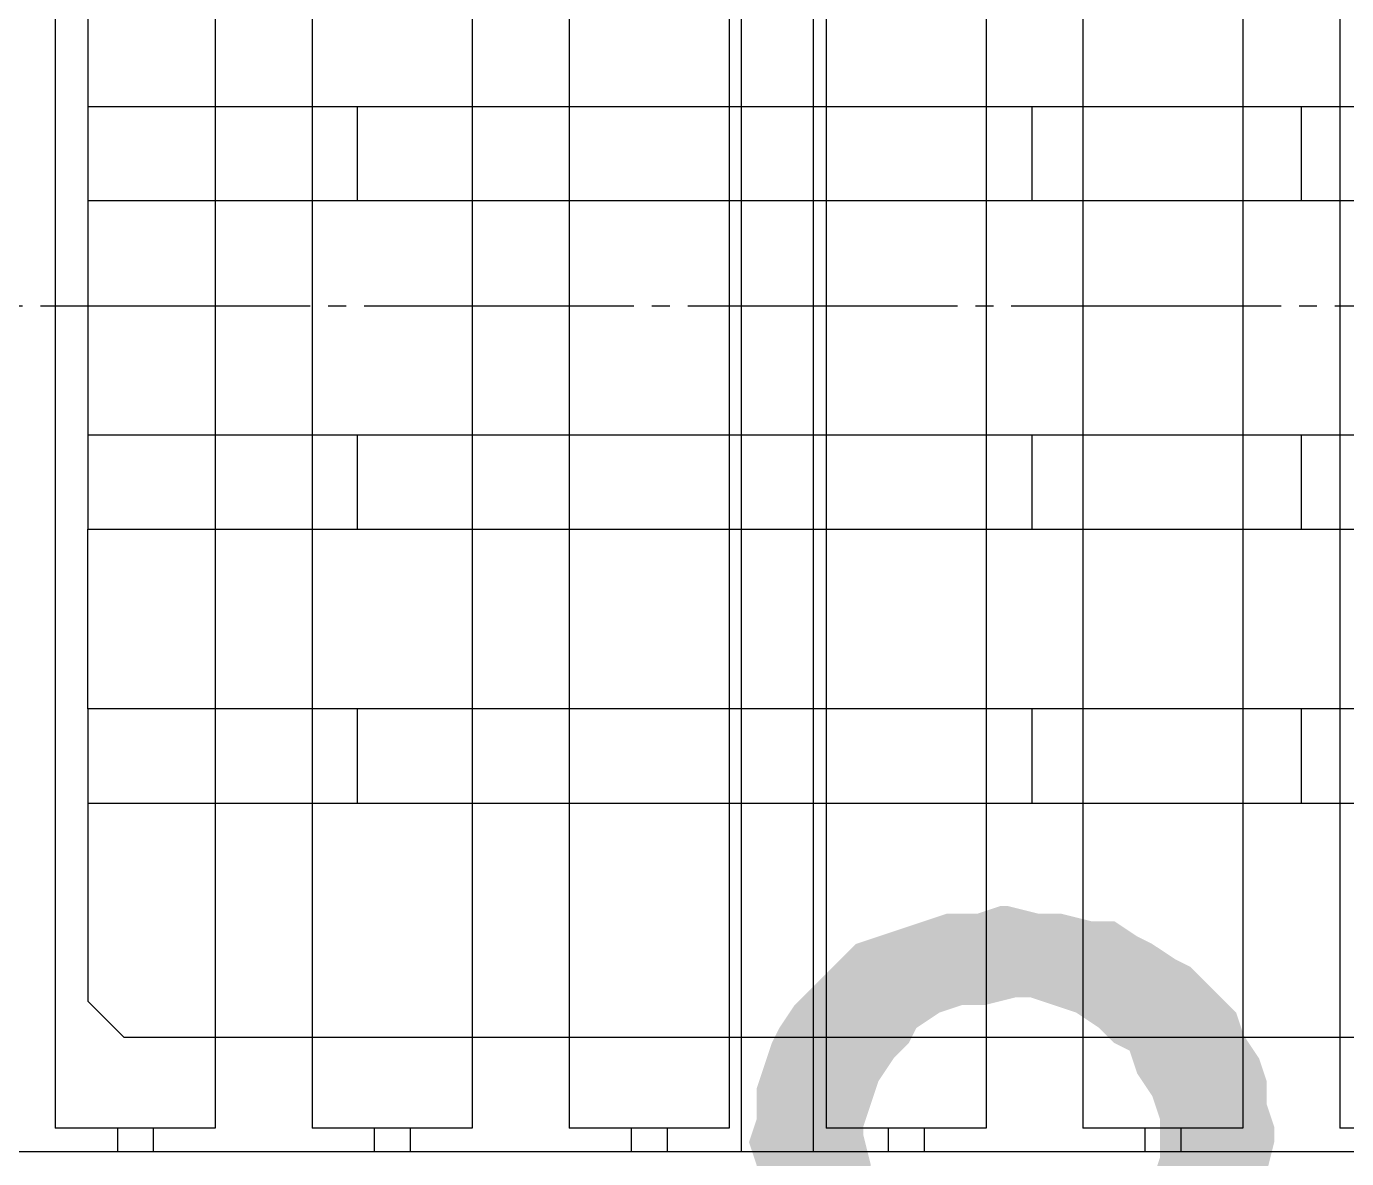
# Model space of a CAD drawing. Header units: millimetres. Extents: x -383313 to -161684, y -117025 to 99224.
# Drawn here: x -339264 to -338529, y -8423 to -7794 of the extents above; entities that cross this region are included whole.
import ezdxf

# ---------------------------------------------------------------- set-up
doc = ezdxf.new("R2010")
doc.units = ezdxf.units.MM
doc.header["$MEASUREMENT"] = 0
doc.linetypes.add('DASHED', pattern=[0.75, 0.5, -0.25])
doc.linetypes.add('ESKD_shtrihpunktir', pattern=[18, 15, -1, 1, -1])
doc.layers.add('PDF_Solid Fills', color=7, linetype='Continuous')

# ---------------------------------------------------------------- blocks, each defined once
blk = doc.blocks.new('паллета1')
at = {"color": 44}
for p, q in [((282.5, -600), (282.5, 600)), ((335, 600), (335, -600)), ((465, -600), (465, 600)), ((517.5, -600), (517.5, 600)), ((617.5, 600), (617.5, -600)), ((670, 600), (670, -600)), ((800, -580), (800, 580)), ((335, 75), (282.5, 75)), ((517.5, 75), (465, 75)), ((670, 75), (617.5, 75)), ((282.5, -75), (335, -75)), ((465, -75), (517.5, -75)), ((617.5, -75), (670, -75)), ((335, -450), (282.5, -450)), ((517.5, -450), (465, -450)), ((670, -450), (617.5, -450)), ((800, -580), (780, -600)), ((182.5, -600), (282.5, -600)), ((282.5, -600), (335, -600)), ((335, -600), (465, -600)), ((465, -600), (517.5, -600)), ((617.5, -600), (517.5, -600)), ((617.5, -600), (670, -600)), ((670, -600), (780, -600))]:
    blk.add_line(p, q, dxfattribs=at)
blk = doc.blocks.new('A$Cdbab0bab')
at = {"color": 3}
for p, q in [((0, 470), (1865, 470)), ((632.81, 457), (632.81, 470)), ((652.81, 457), (652.81, 470)), ((775.69, 457), (775.69, 470)), ((795.69, 457), (795.69, 470)), ((918.56, 457), (918.56, 470)), ((938.56, 457), (938.56, 470)), ((980, 470), (980, -416)), ((1020, 470), (1020, -416)), ((1061.44, 457), (1061.44, 470)), ((1081.44, 457), (1081.44, 470)), ((1204.31, 457), (1204.31, 470)), ((1224.31, 457), (1224.31, 470)), ((642.81, 457), (598.31, 457)), ((598.31, -470), (598.31, 457)), ((687.31, 457), (642.81, 457)), ((687.31, -470), (687.31, 457)), ((785.69, 457), (741.19, 457)), ((741.19, -470), (741.19, 457)), ((830.19, 457), (785.69, 457)), ((830.19, -470), (830.19, 457)), ((928.56, 457), (884.06, 457)), ((884.06, -470), (884.06, 457)), ((973.06, 457), (928.56, 457)), ((973.06, -470), (973.06, 457)), ((1071.44, 457), (1026.94, 457)), ((1026.94, -470), (1026.94, 457)), ((1115.94, 457), (1071.44, 457)), ((1115.94, -470), (1115.94, 457)), ((1214.31, 457), (1169.81, 457)), ((1169.81, -470), (1169.81, 457)), ((1258.81, 457), (1214.31, 457)), ((1258.81, -470), (1258.81, 457)), ((1357.19, 457), (1312.69, 457)), ((1312.69, -470), (1312.69, 457))]:
    blk.add_line(p, q, dxfattribs=at)
at = {"color": 1, "linetype": 'ESKD_shtrihpunktir', "ltscale": 10}
blk.add_line((2000, 0), (0, 0), dxfattribs=at)
blk = doc.blocks.new('A$Cf5759c35')
at = {"layer": 'PDF_Solid Fills'}
for points in [[(19744.1, 9982.2), (19739.86, 9982.2), (19727.16, 9977.97), (19710.23, 9977.97), (19697.53, 9973.73), (19684.83, 9969.5), (19672.13, 9965.27), (19659.43, 9961.03), (19650.96, 9952.57), (19642.5, 9944.1), (19634.03, 9935.63), (19625.56, 9927.17), (19617.1, 9914.47), (19612.86, 9906), (19608.63, 9893.3), (19604.4, 9880.6), (19604.4, 9863.67), (19600.16, 9850.97), (19604.4, 9838.27), (19604.4, 9825.57), (19608.63, 9812.87), (19612.86, 9800.17), (19621.33, 9787.47), (19621.33, 9787.47), (19629.8, 9779), (19638.26, 9770.53), (19650.96, 9762.07), (19663.66, 9753.6), (19676.36, 9749.37), (19672.13, 9749.37), (19659.43, 9745.13), (19646.73, 9736.67), (19634.03, 9732.43), (19625.56, 9723.97), (19617.1, 9715.5), (19608.63, 9702.8), (19604.4, 9702.8), (19595.93, 9690.1), (19591.7, 9677.4), (19587.46, 9664.7), (19583.23, 9652), (19583.23, 9639.3), (19583.23, 9622.37), (19583.23, 9609.67), (19583.23, 9596.97), (19587.46, 9580.03), (19591.7, 9567.33), (19595.93, 9558.87), (19600.16, 9546.17), (19608.63, 9533.47), (19617.1, 9525), (19625.56, 9512.3), (19748.33, 9520.77), (19731.4, 9520.77), (19718.7, 9525), (19706, 9529.23), (19693.3, 9533.47), (19684.83, 9541.93), (19672.13, 9550.4), (19663.66, 9558.87), (19659.43, 9571.57), (19650.96, 9584.27), (19646.73, 9596.97), (19646.73, 9609.67), (19646.73, 9622.37), (19646.73, 9635.07), (19646.73, 9647.77), (19650.96, 9660.47), (19659.43, 9673.17), (19663.66, 9685.87), (19672.13, 9694.33), (19680.6, 9702.8), (19693.3, 9711.27), (19706, 9715.5), (19718.7, 9719.73), (19731.4, 9723.97), (19744.1, 9723.97), (19744.1, 9723.97), (19866.86, 9723.97), (19854.16, 9732.43), (19845.7, 9736.67), (19833, 9745.13), (19816.06, 9749.37), (19816.06, 9749.37), (19833, 9757.83), (19845.7, 9762.07), (19854.16, 9770.53), (19748.33, 9774.77), (19735.63, 9774.77), (19722.93, 9774.77), (19710.23, 9779), (19697.53, 9787.47), (19689.06, 9795.93), (19680.6, 9804.4), (19672.13, 9812.87), (19667.9, 9825.57), (19667.9, 9838.27), (19663.66, 9855.2), (19663.66, 9859.43), (19667.9, 9872.13), (19672.13, 9884.83), (19680.6, 9897.53), (19689.06, 9906), (19693.3, 9914.47), (19706, 9922.93), (19718.7, 9927.17), (19731.4, 9927.17), (19748.33, 9931.4), (19862.63, 9931.4), (19849.93, 9944.1), (19845.7, 9948.33), (19837.23, 9952.57), (19824.53, 9961.03), (19816.06, 9965.27), (19803.36, 9973.73), (19790.66, 9973.73), (19773.73, 9977.97), (19761.03, 9977.97)], [(19862.63, 9931.4), (19748.33, 9931.4), (19756.8, 9931.4), (19769.5, 9927.17), (19782.2, 9922.93), (19794.9, 9914.47), (19803.36, 9906), (19811.83, 9901.77), (19816.06, 9889.07), (19824.53, 9876.37), (19828.76, 9863.67), (19828.76, 9850.97), (19828.76, 9842.5), (19824.53, 9829.8), (19820.3, 9817.1), (19816.06, 9804.4), (19803.36, 9795.93), (19799.13, 9787.47), (19786.43, 9783.23), (19773.73, 9779), (19761.03, 9774.77), (19748.33, 9774.77), (19854.16, 9770.53), (19866.86, 9779), (19871.1, 9787.47), (19879.56, 9795.93), (19883.8, 9808.63), (19888.03, 9821.33), (19888.03, 9834.03), (19892.26, 9850.97), (19892.26, 9859.43), (19888.03, 9872.13), (19888.03, 9884.83), (19883.8, 9897.53), (19875.33, 9910.23), (19871.1, 9922.93)]]:
    blk.add_hatch(color=8, dxfattribs=at).paths.add_polyline_path(points)

msp = doc.modelspace()

# ---------------------------------------------------------------- block references
at = {"ltscale": 100}
msp.add_blockref('A$Cf5759c35', (-358461.97282, -18264.93104), dxfattribs=at)
at = {"linetype": 'DASHED', "xscale": -1, "rotation": 180}
msp.add_blockref('A$Cdbab0bab', (-339845.92357, -7949.1439), dxfattribs=at)
at = {"color": 2, "rotation": 270}
msp.add_blockref('паллета1', (-338629.55131, -7555.6439), dxfattribs=at)

doc.saveas('drawing.dxf')
